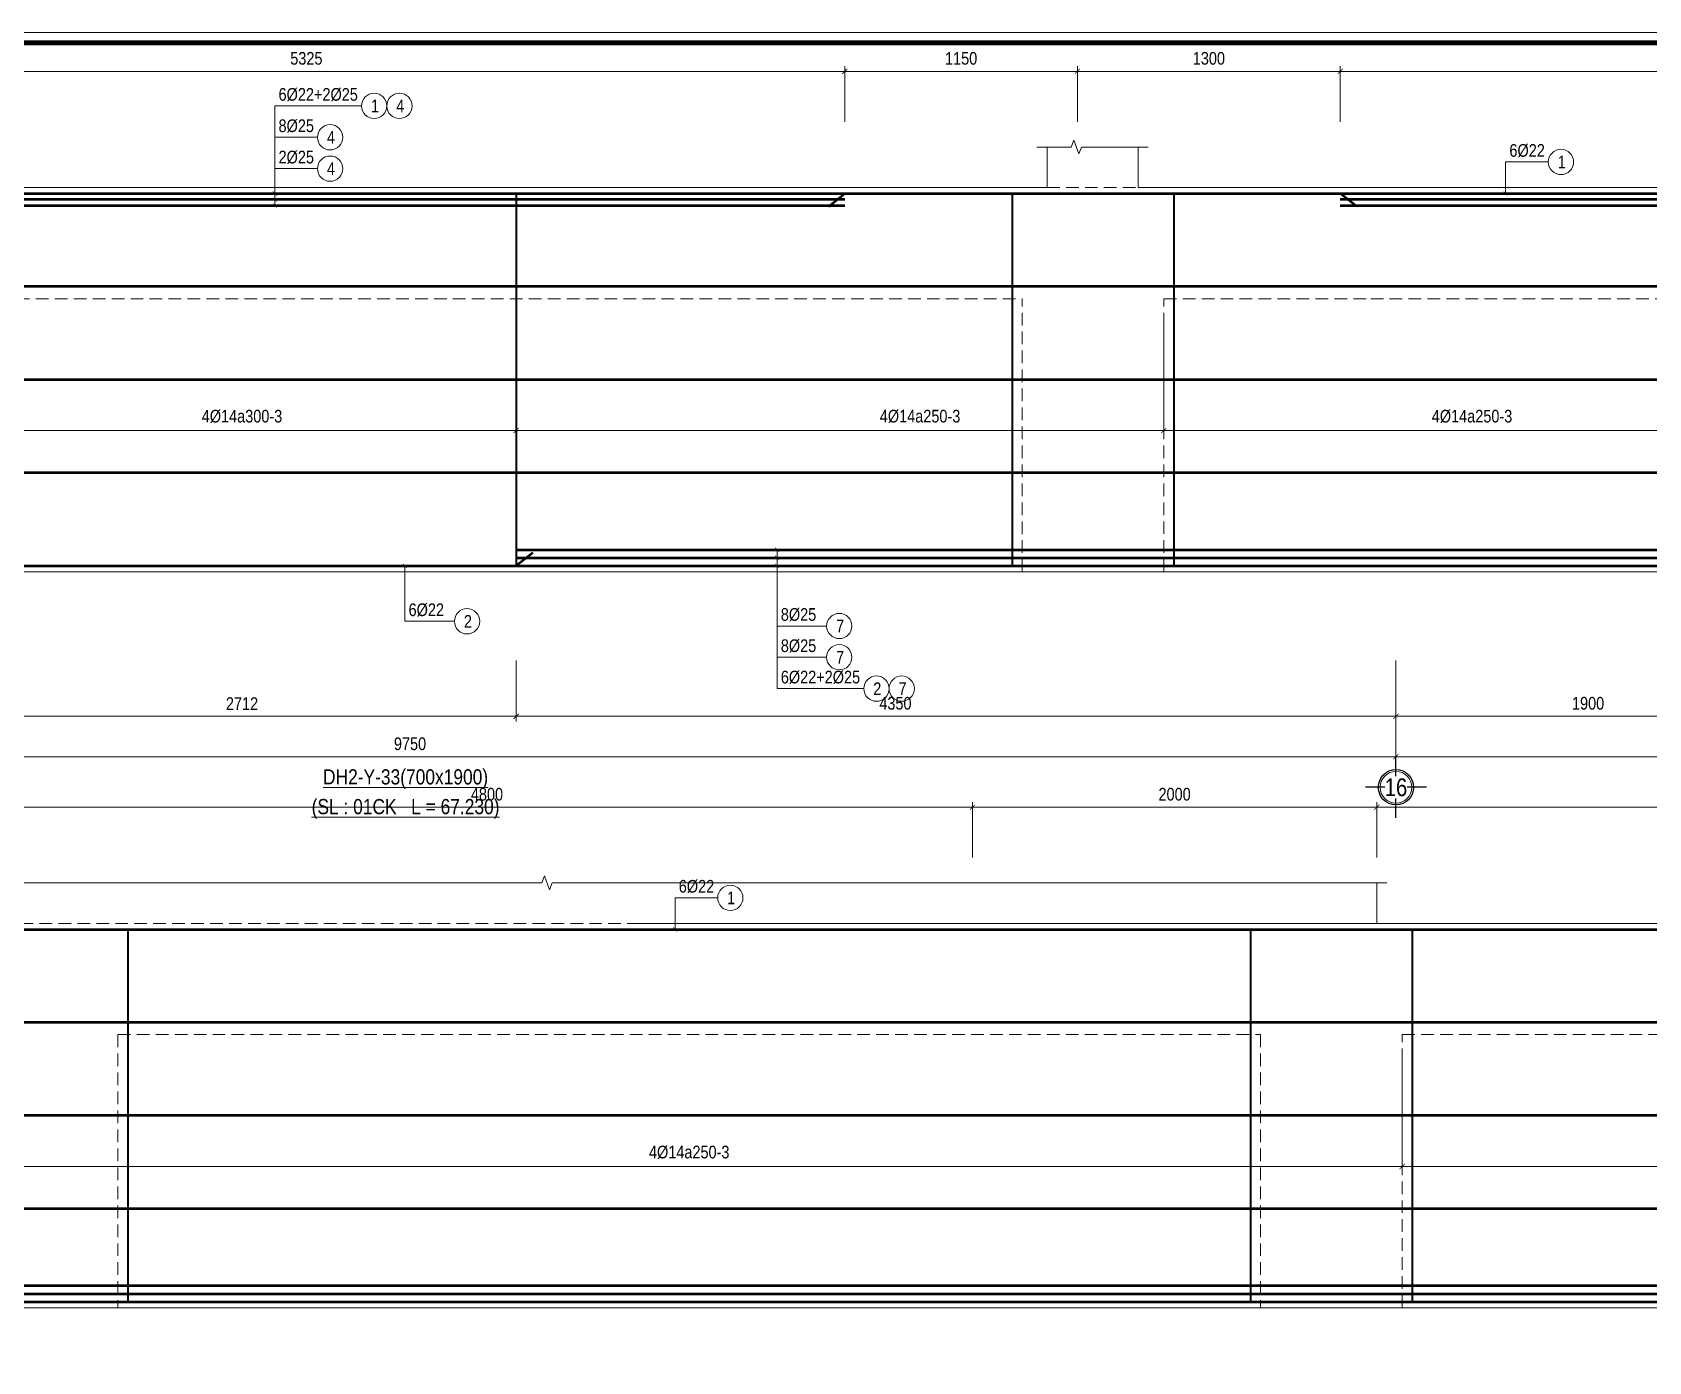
# Model space of a CAD drawing. Header units: millimetres. Extents: x 3014920 to 3563667, y -1638653 to -1356471.
# Drawn here: x 3458616 to 3466608, y -1612633 to -1606064 of the extents above; entities that cross this region are included whole.
import ezdxf
from ezdxf.enums import TextEntityAlignment as Align
from ezdxf.xclip import XClip

# ---------------------------------------------------------------- set-up
doc = ezdxf.new("R2010")
doc.units = ezdxf.units.MM
doc.header["$MEASUREMENT"] = 0
doc.header["$XCLIPFRAME"] = 0
doc.header["$PDMODE"] = 2
doc.linetypes.add('HIDDEN', pattern=[0.375, 0.25, -0.125])
doc.layers.get('0').update_dxf_attribs({"lineweight": 9})
doc.layers.get('Defpoints').update_dxf_attribs({"color": 10, "lineweight": 0})
for name, color, linetype, lineweight in [('2', 2, 'Continuous', 20), ('CDAI', 21, 'Continuous', 40), ('CTHEP', 50, 'Continuous', 50), ('DBAO', 90, 'Continuous', 13), ('DGIONG', 130, 'Continuous', 13), ('KTH', 154, 'Continuous', 9), ('Net khuat', 8, 'HIDDEN', 13), ('TEXT', 7, 'Continuous', 15)]:
    doc.layers.add(name, color=color, linetype=linetype, lineweight=lineweight)
doc.layers.add('8', color=8, linetype='Continuous')
doc.styles.add('HELVECONDENSE', font='VHELVCN_0.TTF')
doc.styles.add('Star-HelCon', font='VHELVCN_0.TTF')
doc.styles.add('TTP-HelCon', font='VHELVCN_0.TTF')
doc.styles.add('VNI-HELVE-CONDENSE', font='VHELVCN_0.TTF')
doc.dimstyles.new('kc-25', dxfattribs={"dimtxt": 62.5, "dimasz": 20, "dimexe": 20, "dimexo": 50, "dimgap": 25, "dimtad": 3, "dimdec": 0, "dimzin": 0, "dimdsep": 46, "dimtxsty": 'VNI-HELVE-CONDENSE', "dimblk": 'DIM', "dimcen": 2.5, "dimclrd": 256, "dimclre": 154, "dimclrt": 7, "dimaunit": 1, "dimadec": 0, "dimazin": 0, "dimtfac": 1, "dimtdec": 0, "dimtix": 1, "dimtmove": 0, "dimatfit": 3, "dimldrblk": 'DOT', "dimfxl": 1, "dimtolj": 1, "dimtzin": 0, "dimarcsym": 0})
doc.dimstyles.new('TTP-25', dxfattribs={"dimscale": 25, "dimtxt": 2.5, "dimasz": 1, "dimexe": 1, "dimexo": 1, "dimgap": 0.09, "dimtad": 0, "dimdec": 4, "dimrnd": 1, "dimzin": 9, "dimdsep": 46, "dimtxsty": 'TTP-HelCon', "dimblk": 'ARCHTICK', "dimcen": 0.09, "dimdle": 1.5, "dimclrd": 256, "dimclre": 256, "dimclrt": 7, "dimadec": 0, "dimazin": 0, "dimtfac": 1, "dimtdec": 4, "dimtmove": 0, "dimatfit": 3, "dimldrblk": 'ARCHTICK', "dimfxl": 1, "dimtvp": 1, "dimtolj": 1, "dimtzin": 0, "dimarcsym": 0})

# ---------------------------------------------------------------- blocks, each defined once
blk = doc.blocks.new('_ArchTick')
at = {"color": 0, "linetype": 'ByBlock', "const_width": 0.15}
blk.add_lwpolyline([(-0.5, -0.5), (0.5, 0.5)], dxfattribs=at)
blk = doc.blocks.new('*D1547')
at = {"layer": 'Defpoints', "color": 0, "transparency": 16777216}
for p in [(8150, 574), (8150, 300), (13475, 300)]:
    blk.add_point(p, dxfattribs=at)
at = {"layer": 'KTH', "lineweight": -2, "transparency": 16777216}
for p, q in [((13512.5, 574), (8112.5, 574)), ((8150, 325), (8150, 599)), ((13475, 325), (13475, 599))]:
    blk.add_line(p, q, dxfattribs=at)
at = {"layer": 'KTH', "lineweight": -2, "transparency": 16777216, "xscale": 25, "yscale": 25, "zscale": 25, "rotation": 180}
blk.add_blockref('_ArchTick', (8150, 574), dxfattribs=at)
at = {"layer": 'KTH', "lineweight": -2, "transparency": 16777216, "xscale": 25, "yscale": 25, "zscale": 25}
blk.add_blockref('_ArchTick', (13475, 574), dxfattribs=at)
at = {"layer": 'KTH', "color": 7, "transparency": 16777216, "insert": (10812.5, 637.8), "char_height": 62.5, "attachment_point": 5, "style": 'TTP-HelCon'}
blk.add_mtext('\\A1;5325', dxfattribs=at)
blk = doc.blocks.new('*D1550')
at = {"layer": 'Defpoints', "color": 0, "transparency": 16777216}
for p in [(16200, -2312.3), (18100, -2312.3), (16200, -2613.3)]:
    blk.add_point(p, dxfattribs=at)
at = {"layer": 'KTH', "lineweight": -2, "transparency": 16777216}
for p, q in [((16200, -2337.3), (16200, -2638.3)), ((18100, -2337.3), (18100, -2638.3)), ((18137.5, -2613.3), (16162.5, -2613.3))]:
    blk.add_line(p, q, dxfattribs=at)
at = {"layer": 'KTH', "lineweight": -2, "transparency": 16777216, "xscale": 25, "yscale": 25, "zscale": 25, "rotation": 180}
blk.add_blockref('_ArchTick', (16200, -2613.3), dxfattribs=at)
at = {"layer": 'KTH', "lineweight": -2, "transparency": 16777216, "xscale": 25, "yscale": 25, "zscale": 25}
blk.add_blockref('_ArchTick', (18100, -2613.3), dxfattribs=at)
at = {"layer": 'KTH', "color": 7, "transparency": 16777216, "insert": (17150, -2549.5), "char_height": 62.5, "attachment_point": 5, "style": 'TTP-HelCon'}
blk.add_mtext('\\A1;1900', dxfattribs=at)
blk = doc.blocks.new('*D1552')
at = {"layer": 'Defpoints', "color": 0, "transparency": 16777216}
for p in [(25800, 574), (25800, 300), (30600.1, 300)]:
    blk.add_point(p, dxfattribs=at)
at = {"layer": 'KTH', "lineweight": -2, "transparency": 16777216}
for p, q in [((30637.6, 574), (25762.5, 574)), ((25800, 325), (25800, 599)), ((30600.1, 325), (30600.1, 599))]:
    blk.add_line(p, q, dxfattribs=at)
at = {"layer": 'KTH', "lineweight": -2, "transparency": 16777216, "xscale": 25, "yscale": 25, "zscale": 25, "rotation": 180}
blk.add_blockref('_ArchTick', (25800, 574), dxfattribs=at)
at = {"layer": 'KTH', "lineweight": -2, "transparency": 16777216, "xscale": 25, "yscale": 25, "zscale": 25}
blk.add_blockref('_ArchTick', (30600.1, 574), dxfattribs=at)
at = {"layer": 'KTH', "color": 7, "transparency": 16777216, "insert": (28200, 637.8), "char_height": 62.5, "attachment_point": 5, "style": 'TTP-HelCon'}
blk.add_mtext('\\A1;4800', dxfattribs=at)
blk = doc.blocks.new('*D1553')
at = {"layer": 'Defpoints', "color": 0, "transparency": 16777216}
for p in [(32600, 574), (30600.1, 300), (32600, 300)]:
    blk.add_point(p, dxfattribs=at)
at = {"layer": 'KTH', "lineweight": -2, "transparency": 16777216}
for p, q in [((30562.6, 574), (32637.5, 574)), ((30600.1, 325), (30600.1, 599)), ((32600, 325), (32600, 599))]:
    blk.add_line(p, q, dxfattribs=at)
at = {"layer": 'KTH', "lineweight": -2, "transparency": 16777216, "xscale": 25, "yscale": 25, "zscale": 25, "rotation": 180}
blk.add_blockref('_ArchTick', (30600.1, 574), dxfattribs=at)
at = {"layer": 'KTH', "lineweight": -2, "transparency": 16777216, "xscale": 25, "yscale": 25, "zscale": 25}
blk.add_blockref('_ArchTick', (32600, 574), dxfattribs=at)
at = {"layer": 'KTH', "color": 7, "transparency": 16777216, "insert": (31600, 637.8), "char_height": 62.5, "attachment_point": 5, "style": 'TTP-HelCon'}
blk.add_mtext('\\A1;2000', dxfattribs=at)
blk = doc.blocks.new('*D1559')
at = {"layer": 'Defpoints', "color": 0, "transparency": 16777216}
for p in [(11850, -2312.3), (16200, -2312.3), (16200, -2613.3)]:
    blk.add_point(p, dxfattribs=at)
at = {"layer": 'KTH', "lineweight": -2, "transparency": 16777216}
for p, q in [((11850, -2337.3), (11850, -2638.3)), ((16200, -2337.3), (16200, -2638.3)), ((11812.5, -2613.3), (16237.5, -2613.3))]:
    blk.add_line(p, q, dxfattribs=at)
at = {"layer": 'KTH', "lineweight": -2, "transparency": 16777216, "xscale": 25, "yscale": 25, "zscale": 25, "rotation": 180}
blk.add_blockref('_ArchTick', (11850, -2613.3), dxfattribs=at)
at = {"layer": 'KTH', "lineweight": -2, "transparency": 16777216, "xscale": 25, "yscale": 25, "zscale": 25}
blk.add_blockref('_ArchTick', (16200, -2613.3), dxfattribs=at)
at = {"layer": 'KTH', "color": 7, "transparency": 16777216, "insert": (13725, -2549.5), "char_height": 62.5, "attachment_point": 5, "style": 'TTP-HelCon'}
blk.add_mtext('\\A1;4350', dxfattribs=at)
blk = doc.blocks.new('dau truc')
blk.add_circle((0, 0), 180)
at = {"layer": '8'}
for p, q in [((0, 127), (0, 345)), ((-127, 0), (-345, 0)), ((0, -345), (0, -127)), ((345, 0), (127, 0))]:
    blk.add_line(p, q, dxfattribs=at)
blk.add_circle((0, 0), 200, dxfattribs=at)
at = {"layer": 'TEXT', "style": 'HELVECONDENSE'}
blk.add_attdef('A', text='', height=233, dxfattribs=at).set_placement((0, 0), align=Align.MIDDLE)
blk = doc.blocks.new('*D1527')
at = {"layer": 'Defpoints', "color": 0, "transparency": 16777216}
for p in [(11850, -602.9), (15052, -602.9), (11850, -1201.1)]:
    blk.add_point(p, dxfattribs=at)
at = {"layer": 'KTH', "lineweight": -2, "transparency": 16777216}
for p, q in [((11850, -627.9), (11850, -1226.1)), ((15052, -627.9), (15052, -1226.1)), ((15089.5, -1201.1), (11812.5, -1201.1))]:
    blk.add_line(p, q, dxfattribs=at)
at = {"layer": 'KTH', "lineweight": -2, "transparency": 16777216, "xscale": 25, "yscale": 25, "zscale": 25, "rotation": 180}
blk.add_blockref('_ArchTick', (11850, -1201.1), dxfattribs=at)
at = {"layer": 'KTH', "lineweight": -2, "transparency": 16777216, "xscale": 25, "yscale": 25, "zscale": 25}
blk.add_blockref('_ArchTick', (15052, -1201.1), dxfattribs=at)
at = {"layer": 'KTH', "color": 7, "transparency": 16777216, "insert": (13846.8, -1131.2), "char_height": 62.5, "attachment_point": 5, "style": 'TTP-HelCon'}
blk.add_mtext('\\A1;4Þ14a250-3', dxfattribs=at)
blk = doc.blocks.new('*D1528')
at = {"layer": 'Defpoints', "color": 0, "transparency": 16777216}
for p in [(9138.5, -602.9), (11850, -602.9), (11850, -1201.2)]:
    blk.add_point(p, dxfattribs=at)
at = {"layer": 'KTH', "lineweight": -2, "transparency": 16777216}
for p, q in [((9138.5, -627.9), (9138.5, -1226.2)), ((11850, -627.9), (11850, -1226.2)), ((9101, -1201.2), (11887.5, -1201.2))]:
    blk.add_line(p, q, dxfattribs=at)
at = {"layer": 'KTH', "lineweight": -2, "transparency": 16777216, "xscale": 25, "yscale": 25, "zscale": 25, "rotation": 180}
blk.add_blockref('_ArchTick', (9138.5, -1201.2), dxfattribs=at)
at = {"layer": 'KTH', "lineweight": -2, "transparency": 16777216, "xscale": 25, "yscale": 25, "zscale": 25}
blk.add_blockref('_ArchTick', (11850, -1201.2), dxfattribs=at)
at = {"layer": 'KTH', "color": 7, "transparency": 16777216, "insert": (10494.2, -1131.3), "char_height": 62.5, "attachment_point": 5, "style": 'TTP-HelCon'}
blk.add_mtext('\\A1;4Þ14a300-3', dxfattribs=at)
blk = doc.blocks.new('DIM')
h = blk.add_hatch(color=1)
h.paths.add_polyline_path([(0.49, 0.29, 1), (0.29, 0.49), (-0.19, 0), (0.19, 0)])
h.paths.add_polyline_path([(0.19, 0), (-0.19, 0), (-0.49, -0.29, 1), (-0.29, -0.49)])
at = {"color": 9}
for p, q in [((-0.19, 0), (-1.5, 0)), ((0.19, 0), (1.5, 0))]:
    blk.add_line(p, q, dxfattribs=at)
at = {"color": 1}
for p, q in [((-0.49, -0.29), (0.29, 0.49)), ((-0.29, -0.49), (0.49, 0.29)), ((-0.19, 0), (0.19, 0))]:
    blk.add_line(p, q, dxfattribs=at)
blk.add_arc((-0.39, -0.39), 0.138, 135, 315, dxfattribs=at)
blk = doc.blocks.new('*D1531')
at = {"layer": 'Defpoints', "color": 0, "transparency": 16777216}
for p in [(9138.5, -2312.3), (11850, -2312.3), (9138.5, -2613.3)]:
    blk.add_point(p, dxfattribs=at)
at = {"layer": 'KTH', "lineweight": -2, "transparency": 16777216}
for p, q in [((9138.5, -2337.3), (9138.5, -2638.3)), ((11850, -2337.3), (11850, -2638.3)), ((11887.5, -2613.3), (9101, -2613.3))]:
    blk.add_line(p, q, dxfattribs=at)
at = {"layer": 'KTH', "lineweight": -2, "transparency": 16777216, "xscale": 25, "yscale": 25, "zscale": 25, "rotation": 180}
blk.add_blockref('_ArchTick', (9138.5, -2613.3), dxfattribs=at)
at = {"layer": 'KTH', "lineweight": -2, "transparency": 16777216, "xscale": 25, "yscale": 25, "zscale": 25}
blk.add_blockref('_ArchTick', (11850, -2613.3), dxfattribs=at)
at = {"layer": 'KTH', "color": 7, "transparency": 16777216, "insert": (10494.2, -2550.8), "char_height": 62.5, "attachment_point": 5, "style": 'TTP-HelCon'}
blk.add_mtext('\\A1;2712', dxfattribs=at)
blk = doc.blocks.new('*D1532')
at = {"layer": 'Defpoints', "color": 0, "transparency": 16777216}
for p in [(6450, -2312.3), (16200, -2312.3), (16200, -2813.3)]:
    blk.add_point(p, dxfattribs=at)
at = {"layer": 'KTH', "lineweight": -2, "transparency": 16777216}
for p, q in [((6450, -2337.3), (6450, -2838.3)), ((16200, -2337.3), (16200, -2838.3)), ((6412.5, -2813.3), (16237.5, -2813.3))]:
    blk.add_line(p, q, dxfattribs=at)
at = {"layer": 'KTH', "lineweight": -2, "transparency": 16777216, "xscale": 25, "yscale": 25, "zscale": 25, "rotation": 180}
blk.add_blockref('_ArchTick', (6450, -2813.3), dxfattribs=at)
at = {"layer": 'KTH', "lineweight": -2, "transparency": 16777216, "xscale": 25, "yscale": 25, "zscale": 25}
blk.add_blockref('_ArchTick', (16200, -2813.3), dxfattribs=at)
at = {"layer": 'KTH', "color": 7, "transparency": 16777216, "insert": (11325, -2749.4), "char_height": 62.5, "attachment_point": 5, "style": 'TTP-HelCon'}
blk.add_mtext('\\A1;9750', dxfattribs=at)
blk = doc.blocks.new('*D1533')
at = {"layer": 'Defpoints', "color": 0, "transparency": 16777216}
for p in [(16200, -2312.3), (22600, -2312.3), (16200, -2813.3)]:
    blk.add_point(p, dxfattribs=at)
at = {"layer": 'KTH', "lineweight": -2, "transparency": 16777216}
for p, q in [((16200, -2337.3), (16200, -2838.3)), ((22600, -2337.3), (22600, -2838.3)), ((22637.5, -2813.3), (16162.5, -2813.3))]:
    blk.add_line(p, q, dxfattribs=at)
at = {"layer": 'KTH', "lineweight": -2, "transparency": 16777216, "xscale": 25, "yscale": 25, "zscale": 25, "rotation": 180}
blk.add_blockref('_ArchTick', (16200, -2813.3), dxfattribs=at)
at = {"layer": 'KTH', "lineweight": -2, "transparency": 16777216, "xscale": 25, "yscale": 25, "zscale": 25}
blk.add_blockref('_ArchTick', (22600, -2813.3), dxfattribs=at)
at = {"layer": 'KTH', "color": 7, "transparency": 16777216, "insert": (19400, -2749.4), "char_height": 62.5, "attachment_point": 5, "style": 'TTP-HelCon'}
blk.add_mtext('\\A1;6400', dxfattribs=at)
blk = doc.blocks.new('*D1535')
at = {"layer": 'Defpoints', "color": 0, "transparency": 16777216}
for p in [(14625, 574), (13475, 300), (14625, 300)]:
    blk.add_point(p, dxfattribs=at)
at = {"layer": 'KTH', "lineweight": -2, "transparency": 16777216}
for p, q in [((13437.5, 574), (14662.5, 574)), ((13475, 325), (13475, 599)), ((14625, 325), (14625, 599))]:
    blk.add_line(p, q, dxfattribs=at)
at = {"layer": 'KTH', "lineweight": -2, "transparency": 16777216, "xscale": 25, "yscale": 25, "zscale": 25, "rotation": 180}
blk.add_blockref('_ArchTick', (13475, 574), dxfattribs=at)
at = {"layer": 'KTH', "lineweight": -2, "transparency": 16777216, "xscale": 25, "yscale": 25, "zscale": 25}
blk.add_blockref('_ArchTick', (14625, 574), dxfattribs=at)
at = {"layer": 'KTH', "color": 7, "transparency": 16777216, "insert": (14050, 637.8), "char_height": 62.5, "attachment_point": 5, "style": 'TTP-HelCon'}
blk.add_mtext('\\A1;1150', dxfattribs=at)
blk = doc.blocks.new('*D1536')
at = {"layer": 'Defpoints', "color": 0, "transparency": 16777216}
for p in [(14625, 574), (14625, 300), (15924.8, 300)]:
    blk.add_point(p, dxfattribs=at)
at = {"layer": 'KTH', "lineweight": -2, "transparency": 16777216}
for p, q in [((15962.3, 574), (14587.5, 574)), ((14625, 325), (14625, 599)), ((15924.8, 325), (15924.8, 599))]:
    blk.add_line(p, q, dxfattribs=at)
at = {"layer": 'KTH', "lineweight": -2, "transparency": 16777216, "xscale": 25, "yscale": 25, "zscale": 25, "rotation": 180}
blk.add_blockref('_ArchTick', (14625, 574), dxfattribs=at)
at = {"layer": 'KTH', "lineweight": -2, "transparency": 16777216, "xscale": 25, "yscale": 25, "zscale": 25}
blk.add_blockref('_ArchTick', (15924.8, 574), dxfattribs=at)
at = {"layer": 'KTH', "color": 7, "transparency": 16777216, "insert": (15274.9, 637.8), "char_height": 62.5, "attachment_point": 5, "style": 'TTP-HelCon'}
blk.add_mtext('\\A1;1300', dxfattribs=at)
blk = doc.blocks.new('*D1537')
at = {"layer": 'Defpoints', "color": 0, "transparency": 16777216}
for p in [(21500, 574), (15924.8, 300), (21500, 300)]:
    blk.add_point(p, dxfattribs=at)
at = {"layer": 'KTH', "lineweight": -2, "transparency": 16777216}
for p, q in [((15887.3, 574), (21537.5, 574)), ((15924.8, 325), (15924.8, 599)), ((21500, 325), (21500, 599))]:
    blk.add_line(p, q, dxfattribs=at)
at = {"layer": 'KTH', "lineweight": -2, "transparency": 16777216, "xscale": 25, "yscale": 25, "zscale": 25, "rotation": 180}
blk.add_blockref('_ArchTick', (15924.8, 574), dxfattribs=at)
at = {"layer": 'KTH', "lineweight": -2, "transparency": 16777216, "xscale": 25, "yscale": 25, "zscale": 25}
blk.add_blockref('_ArchTick', (21500, 574), dxfattribs=at)
at = {"layer": 'KTH', "color": 7, "transparency": 16777216, "insert": (18712.4, 637.8), "char_height": 62.5, "attachment_point": 5, "style": 'TTP-HelCon'}
blk.add_mtext('\\A1;5575', dxfattribs=at)
blk = doc.blocks.new('*D1539')
at = {"layer": 'Defpoints', "color": 0, "transparency": 16777216}
for p in [(15052, -602.9), (18100, -602.9), (15052, -1201.2)]:
    blk.add_point(p, dxfattribs=at)
at = {"layer": 'KTH', "lineweight": -2, "transparency": 16777216}
for p, q in [((15052, -627.9), (15052, -1226.2)), ((18100, -627.9), (18100, -1226.2)), ((18137.5, -1201.2), (15014.5, -1201.2))]:
    blk.add_line(p, q, dxfattribs=at)
at = {"layer": 'KTH', "lineweight": -2, "transparency": 16777216, "xscale": 25, "yscale": 25, "zscale": 25, "rotation": 180}
blk.add_blockref('_ArchTick', (15052, -1201.2), dxfattribs=at)
at = {"layer": 'KTH', "lineweight": -2, "transparency": 16777216, "xscale": 25, "yscale": 25, "zscale": 25}
blk.add_blockref('_ArchTick', (18100, -1201.2), dxfattribs=at)
at = {"layer": 'KTH', "color": 7, "transparency": 16777216, "insert": (16576, -1131.3), "char_height": 62.5, "attachment_point": 5, "style": 'TTP-HelCon'}
blk.add_mtext('\\A1;4Þ14a250-3', dxfattribs=at)
blk = doc.blocks.new('*D1543')
at = {"layer": 'Defpoints', "color": 0, "transparency": 16777216}
for p in [(25675, -602.9), (32725, -602.9), (25675, -1201.2)]:
    blk.add_point(p, dxfattribs=at)
at = {"layer": 'KTH', "lineweight": -2, "transparency": 16777216}
for p, q in [((25675, -627.9), (25675, -1226.2)), ((32725, -627.9), (32725, -1226.2)), ((32762.5, -1201.2), (25637.5, -1201.2))]:
    blk.add_line(p, q, dxfattribs=at)
at = {"layer": 'KTH', "lineweight": -2, "transparency": 16777216, "xscale": 25, "yscale": 25, "zscale": 25}
for p, rotation in [((25675, -1201.2), 179.9999999866598), ((32725, -1201.2), 359.9999999866598)]:
    blk.add_blockref('_ArchTick', p, dxfattribs=dict(at, rotation=rotation))
at = {"layer": 'KTH', "color": 7, "transparency": 16777216, "insert": (29200, -1131.3), "char_height": 62.5, "attachment_point": 5, "rotation": 360, "style": 'TTP-HelCon'}
blk.add_mtext('\\A1;4Þ14a250-3', dxfattribs=at)
blk = doc.blocks.new('*D1544')
at = {"layer": 'Defpoints', "color": 0, "transparency": 16777216}
for p in [(32725, -602.9), (36000, -602.9), (32725, -1201.2)]:
    blk.add_point(p, dxfattribs=at)
at = {"layer": 'KTH', "lineweight": -2, "transparency": 16777216}
for p, q in [((32725, -627.9), (32725, -1226.2)), ((36000, -627.9), (36000, -1226.2)), ((36037.5, -1201.2), (32687.5, -1201.2))]:
    blk.add_line(p, q, dxfattribs=at)
at = {"layer": 'KTH', "lineweight": -2, "transparency": 16777216, "xscale": 25, "yscale": 25, "zscale": 25}
for p, rotation in [((32725, -1201.2), 179.9999999866598), ((36000, -1201.2), 359.9999999866598)]:
    blk.add_blockref('_ArchTick', p, dxfattribs=dict(at, rotation=rotation))
at = {"layer": 'KTH', "color": 7, "transparency": 16777216, "insert": (34362.5, -1131.3), "char_height": 62.5, "attachment_point": 5, "rotation": 360, "style": 'TTP-HelCon'}
blk.add_mtext('\\A1;4Þ14a250-3', dxfattribs=at)
blk = doc.blocks.new('*D1514')
at = {"layer": 'Defpoints', "color": 0, "transparency": 16777216}
for p in [(40300, 574), (32600, 300), (40300, 300, 0)]:
    blk.add_point(p, dxfattribs=at)
at = {"layer": 'KTH', "lineweight": -2, "transparency": 16777216}
for p, q in [((32562.5, 574), (40337.5, 574)), ((32600, 325), (32600, 599)), ((40300, 325), (40300, 599))]:
    blk.add_line(p, q, dxfattribs=at)
at = {"layer": 'KTH', "lineweight": -2, "transparency": 16777216, "xscale": 25, "yscale": 25, "zscale": 25, "rotation": 180}
blk.add_blockref('_ArchTick', (32600, 574), dxfattribs=at)
at = {"layer": 'KTH', "lineweight": -2, "transparency": 16777216, "xscale": 25, "yscale": 25, "zscale": 25}
blk.add_blockref('_ArchTick', (40300, 574), dxfattribs=at)
at = {"layer": 'KTH', "color": 7, "transparency": 16777216, "insert": (36450, 637.8), "char_height": 62.5, "attachment_point": 5, "style": 'TTP-HelCon'}
blk.add_mtext('\\A1;7700', dxfattribs=at)
blk = doc.blocks.new('CHG_XX_Khung ten')
blk.add_lwpolyline([(15, 579), (826, 579), (826, 15), (15, 15)], close=True)
at = {"color": 4, "linetype": 'Continuous', "const_width": 1}
blk.add_lwpolyline([(17, 577), (824, 577), (824, 17), (17, 17)], close=True, dxfattribs=at)
blk = doc.blocks.new('2Y-33')
at = {"layer": 'CDAI', "elevation": 0}
for points in [[(11849.99998, -30), (11849.99998, -1870)], [(14301.66256, -30), (14301.66256, -1870)]]:
    blk.add_lwpolyline(points, dxfattribs=at)
at = {"layer": 'CDAI'}
for points in [[(15102.00105, -29.92253), (15102.00105, -1869.92252)], [(26424.9999, -30), (26424.9999, -1870)], [(31974.99992, -30), (31974.99992, -1870)], [(32774.99999, -30), (32774.99999, -1870)]]:
    blk.add_lwpolyline(points, dxfattribs=at)
at = {"layer": 'CTHEP'}
for p, q in [((13474.99998, -60), (8149.99998, -60)), ((13393.57409, -94.5255), (13474.99998, -30)), ((16006.18748, -94.5255), (15924.76159, -30)), ((21499.99998, -60), (15924.76159, -60)), ((13474.99998, -90.00001), (8149.99998, -90.00001)), ((21499.99998, -90), (15924.76159, -90)), ((73731.99983, -490), (6753.45448, -490)), ((73719.76007, -950), (6753.45448, -950)), ((73719.76007, -1410), (6753.45448, -1410)), ((11931.42588, -1805.4745), (11849.99998, -1870)), ((6614.26151, -1870), (73770.00002, -1870))]:
    blk.add_line(p, q, dxfattribs=at)
for points in [[(6609.38628, -529.99859), (6609.38628, -30), (73770.00002, -30), (73770.00002, -530.00001)], [(11849.99998, -1790), (18099.99998, -1790)], [(11849.99998, -1830), (18099.99998, -1830)], [(19599.99998, -1790), (35999.99998, -1790)], [(19599.99998, -1830), (35999.99998, -1830)], [(30649.99249, -1830), (35999.99998, -1830)]]:
    blk.add_lwpolyline(points, dxfattribs=at)
at = {"layer": 'DBAO', "linetype": 'Continuous'}
for p, q in [((14474.99997, 200), (14474.99997, 0)), ((14924.99997, 0), (14924.99997, 200)), ((32599.99248, 200), (32599.99248, 0)), ((32599.99248, 200), (32599.99248, 0)), ((9253.2033, 0), (14474.99997, 0)), ((14924.99997, 0), (16199.99998, 0)), ((16199.99998, 0), (22499.99998, 0)), ((28898.00001, 0), (32149.99998, 0)), ((32599.99248, 0), (28919.22208, 0)), ((32599.99248, 0), (38149.99991, 0)), ((6568.4461, -1900), (73799.99996, -1900))]:
    blk.add_line(p, q, dxfattribs=at)
at = {"layer": 'DGIONG', "linetype": 'Continuous', "flags": 128}
blk.add_lwpolyline([(14974.99997, 200), (14644.76157, 200), (14632.26157, 165.65653), (14607.26157, 234.34347), (14594.76157, 200), (14424.98497, 200)], dxfattribs=at)
at = {"layer": 'DGIONG', "linetype": 'Continuous', "elevation": 0, "flags": 128}
blk.add_lwpolyline([(32649.99248, 200), (28521.81465, 200), (28509.31465, 165.65653), (28484.31465, 234.34347), (28471.81465, 200), (25749.98498, 200)], dxfattribs=at)
at = {"layer": 'DGIONG'}
for centre in [(11147.71305, 403.0331), (11272.71305, 403.0331), (10929.82355, 248.0521), (17015.73712, 126.06616), (29403.2833, 126.06616), (10929.82361, 93.0711), (11607.02837, -2143.93133), (13447.46574, -2167.15883), (13447.46569, -2321.59104), (13631.15869, -2476.57199), (13756.15869, -2476.57199)]:
    blk.add_circle(centre, 62.5, dxfattribs=at)
at = {"layer": 'Net khuat', "ltscale": 250}
for p, q in [((14474.99997, 0), (14924.99997, 0)), ((25799.99998, 0), (32599.98498, 0)), ((32149.99998, 0), (32599.98498, 0)), ((32599.98498, 0), (32599.99248, 0)), ((32599.98498, 0), (32599.99248, 0)), ((7600.00156, -550), (14351.66256, -550)), ((14351.66256, -1900), (14351.66256, -550)), ((15052.00112, -1899.92253), (15052.00112, -549.92253)), ((15052.00112, -549.92253), (16074.99998, -550)), ((16074.99999, -550), (22375.00006, -550)), ((26374.99998, -550), (32024.99999, -550)), ((26374.99998, -550), (26374.99998, -1900)), ((32024.99999, -550), (32024.99999, -1900)), ((32724.99999, -550), (38024.99999, -550)), ((32724.99999, -1900), (32724.99999, -550))]:
    blk.add_line(p, q, dxfattribs=at)
at = {"layer": '2', "ltscale": 300}
ref = blk.add_blockref('dau truc', (16199.99998, -2964.14676), dxfattribs=dict(at, xscale=0.436713129747659, yscale=0.436713129747659, zscale=0.436713129747659))
ref.add_attrib('A', '16', dxfattribs={"layer": 'TEXT', "height": 87.5, "style": 'HELVECONDENSE'}).set_placement((16199.99998, -2964.14676), align=Align.MIDDLE)
at = {"layer": 'TEXT', "style": 'TTP-HelCon'}
for s, p in [('6Þ22+2Þ25', (10674.90517, 428.88604, 0)), ('8Þ25', (10674.90517, 273.90504, 0)), ('6Þ22', (16760.81875, 151.91911, 0)), ('6Þ22', (29148.36492, 151.91911, 0)), ('6Þ22', (11317.91349, -2118.07834, 0))]:
    blk.add_text(s, height=62.5, dxfattribs=at).set_placement(p)
at = {"layer": 'TEXT', "style": 'Star-HelCon'}
for s, p in [('1', (11151.87971, 403.0331)), ('4', (11276.87971, 403.0331)), ('4', (10933.99021, 248.0521)), ('4', (10933.99028, 93.0711)), ('1', (17019.90379, 126.06616)), ('1', (29407.44997, 126.06616)), ('2', (11611.19503, -2143.93133)), ('7', (13451.6324, -2167.15883)), ('7', (13451.63236, -2321.59104)), ('2', (13635.32536, -2476.57199)), ('7', (13760.32536, -2476.57199))]:
    blk.add_text(s, height=62.5, dxfattribs=at).set_placement(p, align=Align.MIDDLE)
at = {"layer": 'TEXT', "color": 1, "style": 'TTP-HelCon'}
for s, p in [('2Þ25', (10674.90523, 118.92404, 0)), ('8Þ25', (13158.35081, -2141.30583, 0)), ('8Þ25', (13158.35081, -2295.73804, 0)), ('6Þ22+2Þ25', (13158.35081, -2450.71904, 0))]:
    blk.add_text(s, height=62.5, dxfattribs=at).set_placement(p)
at = {"layer": 'TEXT', "style": 'TTP-HelCon'}
for s, p in [('%%UDH2-Y-33(700x1900)', (11303.02995, -2950.23035)), ('%%U(SL : 01CK   L = 67.230)', (11303.02995, -3097.12494))]:
    blk.add_text(s, height=75, dxfattribs=at).set_placement(p, align=Align.CENTER)
at = {"layer": 'KTH'}
for base, p1, p2, picture, middle in [((8149.99998, 574.00461), (13474.99998, 300), (8149.99998, 300), '*D1547', (10812.49998, 637.83794)), ((14624.99997, 574.00461), (15924.76158, 300), (14624.99997, 300), '*D1536', (15274.88078, 637.83794)), ((25799.99998, 574.00461), (30600.07915, 300), (25799.99998, 300), '*D1552', (28200.03957, 637.83794)), ((32599.99248, 574.00461), (30600.07915, 300), (32599.99248, 300), '*D1553', (31600.03582, 637.83794)), ((40299.99998, 574.00461), (32599.99248, 300), (40299.99998, 300, 0), '*D1514', (36449.99623, 637.83794)), ((16199.99998, -2813.28223), (22599.99998, -2312.28223), (16199.99998, -2312.28223), '*D1533', (19399.99998, -2749.44889))]:
    dim = blk.add_linear_dim(base=base, p1=p1, p2=p2, dimstyle='TTP-25', override={"dimtmove": 1}, dxfattribs=at)
    dim.commit()
    dim.dimension.update_dxf_attribs({"geometry": picture, "text_midpoint": middle})
for base, p1, p2, picture, middle in [((14624.99997, 574.00461), (13474.99998, 300), (14624.99997, 300), '*D1535', (14049.99998, 637.83794)), ((21499.99998, 574.00461), (15924.76158, 300), (21499.99998, 300), '*D1537', (18712.38078, 637.83794)), ((16199.99998, -2813.28223), (6449.99998, -2312.28223), (16199.99998, -2312.28223), '*D1532', (11324.99998, -2749.44889)), ((9138.4608, -2613.32649), (11849.99998, -2312.28223), (9138.4608, -2312.28223), '*D1531', (10494.23039, -2550.82649)), ((16199.99998, -2613.32649), (18099.99998, -2312.28223), (16199.99998, -2312.28223), '*D1550', (17149.99998, -2549.49315))]:
    dim = blk.add_linear_dim(base=base, p1=p1, p2=p2, angle=180, dimstyle='TTP-25', override={"dimtmove": 1}, dxfattribs=at)
    dim.commit()
    dim.dimension.update_dxf_attribs({"geometry": picture, "text_midpoint": middle})
dim = blk.add_linear_dim(base=(11849.99998, -1201.20202), p1=(9138.4608, -602.86333), p2=(11849.99998, -602.86333), text='4Þ14a300-3', dimstyle='TTP-25', override={"dimtmove": 1}, dxfattribs=at)
dim.commit()
dim.dimension.update_dxf_attribs({"geometry": '*D1528', "text_midpoint": (10494.23039, -1131.28536)})
dim = blk.add_linear_dim(base=(11849.99998, -1201.12455), p1=(15052.00112, -602.86333), p2=(11849.99998, -602.86333), angle=180, text='4Þ14a250-3', dimstyle='TTP-25', override={"dimtmove": 1}, dxfattribs=at)
dim.commit()
dim.dimension.update_dxf_attribs({"geometry": '*D1527', "text_midpoint": (13846.79488, -1201.12455), "dimtype": 128})
for base, p1, p2, angle, picture, middle in [((15052.00112, -1201.20202), (18099.99998, -602.86333), (15052.00112, -602.86333), 180, '*D1539', (16576.00055, -1131.28536)), ((25675, -1201.20202), (32724.99997, -602.86334), (25675, -602.86333), 179.999999987, '*D1543', (29199.99999, -1131.28536)), ((32724.99999, -1201.20202), (35999.99998, -602.86334), (32724.99999, -602.86334), 179.999999987, '*D1544', (34362.49999, -1131.28536))]:
    dim = blk.add_linear_dim(base=base, p1=p1, p2=p2, angle=angle, text='4Þ14a250-3', dimstyle='TTP-25', override={"dimtmove": 1}, dxfattribs=at)
    dim.commit()
    dim.dimension.update_dxf_attribs({"geometry": picture, "text_midpoint": middle})
dim = blk.add_linear_dim(base=(16199.99998, -2613.32649), p1=(11849.99998, -2312.28223), p2=(16199.99998, -2312.28223), dimstyle='TTP-25', override={"dimtmove": 1}, dxfattribs=at)
dim.commit()
dim.dimension.update_dxf_attribs({"geometry": '*D1559', "text_midpoint": (13724.99998, -2613.32649), "dimtype": 128})
at = {"layer": 'DGIONG'}
for points in [[(10656.39332, -30), (10656.39314, 403.0331), (11085.21305, 403.0331)], [(10656.39331, -60), (10656.39314, 248.0521), (10867.32355, 248.0521)], [(10656.39333, -90.00001), (10656.3932, 93.0711), (10867.32361, 93.0711)], [(16742.30681, -30), (16742.30671, 126.06616), (16953.23712, 126.06616)], [(29129.85299, -30), (29129.85289, 126.06616), (29340.7833, 126.06616)], [(13139.83903, -1789.99962), (13139.83871, -2476.0232), (13384.96562, -2476.0232)], [(13139.83901, -1830), (13139.83878, -2321.59098), (13384.96569, -2321.59098)], [(13139.83906, -1790), (13139.83883, -2167.15877), (13384.96574, -2167.15877)], [(11299.40166, -1870), (11299.40146, -2143.93128), (11544.52837, -2143.93128)], [(13139.83897, -1870), (13139.83878, -2476.57199), (13568.65869, -2476.57199)]]:
    blk.add_leader(points, dimstyle='kc-25', override={"dimtad": 0, "dimldrblk": 'ArchTick', "dimfxl": 100, "dimarcsym": 1}, dxfattribs=at)

msp = doc.modelspace()

# ---------------------------------------------------------------- block references
at = {"layer": 'DGIONG', "color": 5}
ref = msp.add_blockref('2Y-33', (3449158.97826, -1606830.64002), dxfattribs=at)
XClip(ref).set_block_clipping_path([(5892.2361353179, -3711.0593228722), (23102.2043261388, 808.8989628269)])
ref = msp.add_blockref('2Y-33', (3432664.42106, -1610467.3431), dxfattribs=at)
XClip(ref).set_block_clipping_path([(22517.9570512222, -3711.059322871), (39727.9252420431, 808.8989628281)])

# ---------------------------------------------------------------- next in the draw order: block references
at = {"color": 5, "xscale": 25.92478421704392, "yscale": 25.92478421704392, "zscale": 25.92478421704392}
msp.add_blockref('CHG_XX_Khung ten', (3454653.49788, -1621074.38806), dxfattribs=at)

doc.saveas('drawing.dxf')
